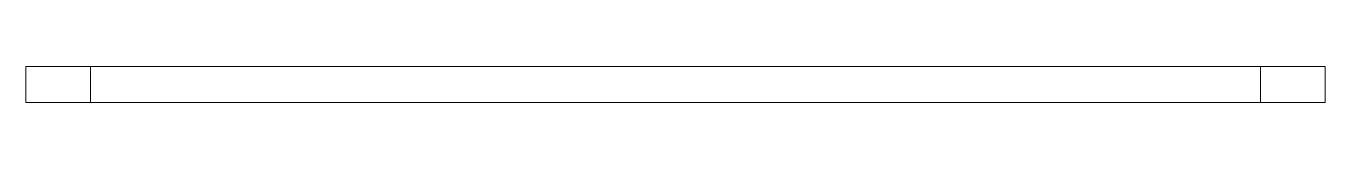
# Paper-space layout '_下視' of a CAD drawing. Header units: millimetres. Extents: x -90 to 90, y 0 to 5.
import ezdxf

# ---------------------------------------------------------------- set-up
doc = ezdxf.new("R2010")
doc.units = ezdxf.units.MM

psp = doc.layouts.new('_下視')

# ---------------------------------------------------------------- linework, layer by layer
at = {"color": 7, "linetype": 'Continuous', "lineweight": 15}
for p, q in [((-90, 5), (90, 5)), ((-90, 0), (-90, 5)), ((-81.08, 0), (-81.08, 5)), ((81.08, 0), (81.08, 5)), ((90, 0), (90, 5)), ((-90, 0), (90, 0))]:
    psp.add_line(p, q, dxfattribs=at)

doc.saveas('drawing.dxf')
